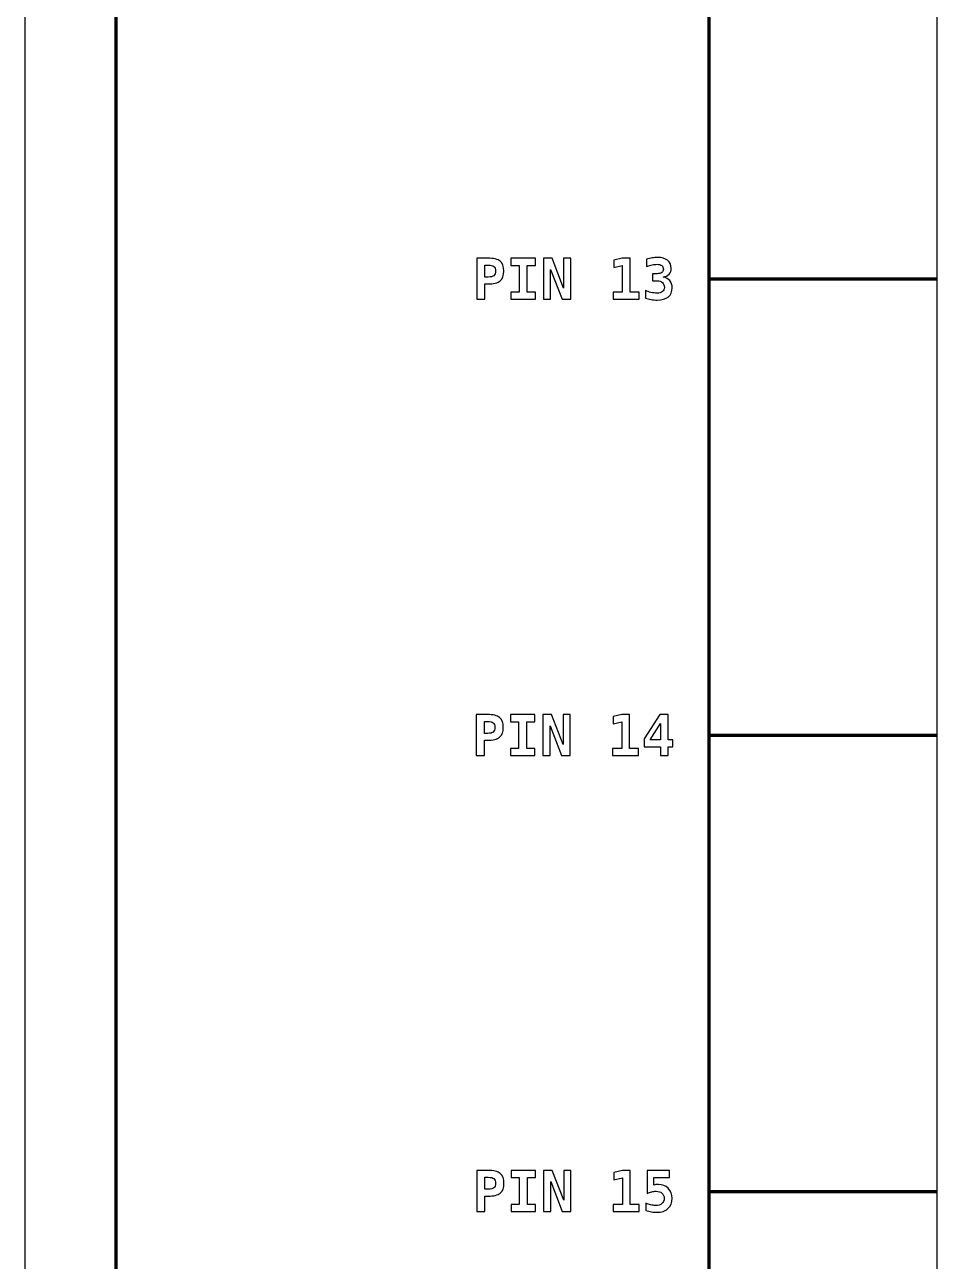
# Model space of a CAD drawing. Header units: centimetres. Extents: x -11.5 to -9.5, y -34.9 to 7.2.
# Drawn here: x -11.5 to -9.5, y -9.003 to -6.293 of the extents above; entities that cross this region are included whole.
import ezdxf

# ---------------------------------------------------------------- set-up
doc = ezdxf.new("R2010")
doc.units = ezdxf.units.CM
doc.header["$MEASUREMENT"] = 0
doc.layers.add('Layer 1', color=7, linetype='Continuous')

msp = doc.modelspace()

# ---------------------------------------------------------------- linework, layer by layer
at = {"layer": 'Layer 1', "color": 7}
msp.add_lwpolyline([(-11.5, -34.85), (-9.5, -34.85), (-9.5, 7.15), (-11.5, 7.15), (-11.5, -34.85)], close=True, dxfattribs=at)
at = {"layer": 'Layer 1', "color": 7, "lineweight": 100}
msp.add_lwpolyline([(-11.3, -34.35), (-10, -34.35), (-10, 5.65), (-11.3, 5.65), (-11.3, -34.35)], close=True, dxfattribs=at)
at = {"layer": 'Layer 1', "color": 250}
for points, knots in [([(-10.50921, -6.80492), (-10.50921, -6.80492), (-10.48478, -6.80492), (-10.48478, -6.80492), (-10.48478, -6.80492), (-10.47237, -6.80492), (-10.46344, -6.80712), (-10.45799, -6.81155), (-10.45799, -6.81155), (-10.45253, -6.81597), (-10.44982, -6.82315), (-10.44982, -6.83307), (-10.44982, -6.83307), (-10.44982, -6.84299), (-10.45253, -6.85017), (-10.45799, -6.8546), (-10.45799, -6.8546), (-10.46344, -6.85902), (-10.47237, -6.86122), (-10.48478, -6.86122), (-10.48478, -6.86122), (-10.48478, -6.86122), (-10.49143, -6.86122), (-10.49143, -6.86122), (-10.49143, -6.86122), (-10.49143, -6.86122), (-10.49143, -6.89493), (-10.49143, -6.89493), (-10.49143, -6.89493), (-10.49143, -6.89493), (-10.50921, -6.89493), (-10.50921, -6.89493), (-10.50921, -6.89493), (-10.50921, -6.89493), (-10.50921, -6.80492), (-10.50921, -6.80492)], [0, 0, 0, 0, 0.1111111, 0.1111111, 0.1111111, 0.1111111, 0.2222222, 0.2222222, 0.2222222, 0.2222222, 0.3333333, 0.3333333, 0.3333333, 0.3333333, 0.4444444, 0.4444444, 0.4444444, 0.4444444, 0.5555556, 0.5555556, 0.5555556, 0.5555556, 0.6666667, 0.6666667, 0.6666667, 0.6666667, 0.7777778, 0.7777778, 0.7777778, 0.7777778, 0.8888889, 0.8888889, 0.8888889, 0.8888889, 1, 1, 1, 1]), ([(-10.49143, -6.81988), (-10.49143, -6.81988), (-10.49143, -6.84626), (-10.49143, -6.84626), (-10.49143, -6.84626), (-10.49143, -6.84626), (-10.48412, -6.84626), (-10.48412, -6.84626), (-10.48412, -6.84626), (-10.4783, -6.84626), (-10.4742, -6.84527), (-10.47186, -6.84332), (-10.47186, -6.84332), (-10.46949, -6.84134), (-10.46832, -6.83793), (-10.46832, -6.83307), (-10.46832, -6.83307), (-10.46832, -6.82822), (-10.46949, -6.8248), (-10.47186, -6.82282), (-10.47186, -6.82282), (-10.4742, -6.82087), (-10.4783, -6.81988), (-10.48412, -6.81988), (-10.48412, -6.81988), (-10.48412, -6.81988), (-10.49143, -6.81988), (-10.49143, -6.81988)], [0, 0, 0, 0, 0.1428571, 0.1428571, 0.1428571, 0.1428571, 0.2857143, 0.2857143, 0.2857143, 0.2857143, 0.4285714, 0.4285714, 0.4285714, 0.4285714, 0.5714286, 0.5714286, 0.5714286, 0.5714286, 0.7142857, 0.7142857, 0.7142857, 0.7142857, 0.8571429, 0.8571429, 0.8571429, 0.8571429, 1, 1, 1, 1]), ([(-10.43428, -6.8206), (-10.43428, -6.8206), (-10.43428, -6.80492), (-10.43428, -6.80492), (-10.43428, -6.80492), (-10.43428, -6.80492), (-10.38069, -6.80492), (-10.38069, -6.80492), (-10.38069, -6.80492), (-10.38069, -6.80492), (-10.38069, -6.8206), (-10.38069, -6.8206), (-10.38069, -6.8206), (-10.38069, -6.8206), (-10.3986, -6.8206), (-10.3986, -6.8206), (-10.3986, -6.8206), (-10.3986, -6.8206), (-10.3986, -6.87925), (-10.3986, -6.87925), (-10.3986, -6.87925), (-10.3986, -6.87925), (-10.38069, -6.87925), (-10.38069, -6.87925), (-10.38069, -6.87925), (-10.38069, -6.87925), (-10.38069, -6.89493), (-10.38069, -6.89493), (-10.38069, -6.89493), (-10.38069, -6.89493), (-10.43428, -6.89493), (-10.43428, -6.89493), (-10.43428, -6.89493), (-10.43428, -6.89493), (-10.43428, -6.87925), (-10.43428, -6.87925), (-10.43428, -6.87925), (-10.43428, -6.87925), (-10.41638, -6.87925), (-10.41638, -6.87925), (-10.41638, -6.87925), (-10.41638, -6.87925), (-10.41638, -6.8206), (-10.41638, -6.8206), (-10.41638, -6.8206), (-10.41638, -6.8206), (-10.43428, -6.8206), (-10.43428, -6.8206)], [0, 0, 0, 0, 0.0833333, 0.0833333, 0.0833333, 0.0833333, 0.1666667, 0.1666667, 0.1666667, 0.1666667, 0.25, 0.25, 0.25, 0.25, 0.3333333, 0.3333333, 0.3333333, 0.3333333, 0.4166667, 0.4166667, 0.4166667, 0.4166667, 0.5, 0.5, 0.5, 0.5, 0.5833333, 0.5833333, 0.5833333, 0.5833333, 0.6666667, 0.6666667, 0.6666667, 0.6666667, 0.75, 0.75, 0.75, 0.75, 0.8333333, 0.8333333, 0.8333333, 0.8333333, 0.9166667, 0.9166667, 0.9166667, 0.9166667, 1, 1, 1, 1]), ([(-10.36314, -6.80492), (-10.36314, -6.80492), (-10.34402, -6.80492), (-10.34402, -6.80492), (-10.34402, -6.80492), (-10.34402, -6.80492), (-10.31896, -6.87034), (-10.31896, -6.87034), (-10.31896, -6.87034), (-10.31896, -6.87034), (-10.31896, -6.80492), (-10.31896, -6.80492), (-10.31896, -6.80492), (-10.31896, -6.80492), (-10.30328, -6.80492), (-10.30328, -6.80492), (-10.30328, -6.80492), (-10.30328, -6.80492), (-10.30328, -6.89493), (-10.30328, -6.89493), (-10.30328, -6.89493), (-10.30328, -6.89493), (-10.32227, -6.89493), (-10.32227, -6.89493), (-10.32227, -6.89493), (-10.32227, -6.89493), (-10.34746, -6.82951), (-10.34746, -6.82951), (-10.34746, -6.82951), (-10.34746, -6.82951), (-10.34746, -6.89493), (-10.34746, -6.89493), (-10.34746, -6.89493), (-10.34746, -6.89493), (-10.36314, -6.89493), (-10.36314, -6.89493), (-10.36314, -6.89493), (-10.36314, -6.89493), (-10.36314, -6.80492), (-10.36314, -6.80492)], [0, 0, 0, 0, 0.1, 0.1, 0.1, 0.1, 0.2, 0.2, 0.2, 0.2, 0.3, 0.3, 0.3, 0.3, 0.4, 0.4, 0.4, 0.4, 0.5, 0.5, 0.5, 0.5, 0.6, 0.6, 0.6, 0.6, 0.7, 0.7, 0.7, 0.7, 0.8, 0.8, 0.8, 0.8, 0.9, 0.9, 0.9, 0.9, 1, 1, 1, 1]), ([(-10.21032, -6.87925), (-10.21032, -6.87925), (-10.19042, -6.87925), (-10.19042, -6.87925), (-10.19042, -6.87925), (-10.19042, -6.87925), (-10.19042, -6.82083), (-10.19042, -6.82083), (-10.19042, -6.82083), (-10.19042, -6.82083), (-10.20892, -6.82542), (-10.20892, -6.82542), (-10.20892, -6.82542), (-10.20892, -6.82542), (-10.20892, -6.80939), (-10.20892, -6.80939), (-10.20892, -6.80939), (-10.20892, -6.80939), (-10.1903, -6.80492), (-10.1903, -6.80492), (-10.1903, -6.80492), (-10.1903, -6.80492), (-10.17312, -6.80492), (-10.17312, -6.80492), (-10.17312, -6.80492), (-10.17312, -6.80492), (-10.17312, -6.87925), (-10.17312, -6.87925), (-10.17312, -6.87925), (-10.17312, -6.87925), (-10.15322, -6.87925), (-10.15322, -6.87925), (-10.15322, -6.87925), (-10.15322, -6.87925), (-10.15322, -6.89493), (-10.15322, -6.89493), (-10.15322, -6.89493), (-10.15322, -6.89493), (-10.21032, -6.89493), (-10.21032, -6.89493), (-10.21032, -6.89493), (-10.21032, -6.89493), (-10.21032, -6.87925), (-10.21032, -6.87925)], [0, 0, 0, 0, 0.0909091, 0.0909091, 0.0909091, 0.0909091, 0.1818182, 0.1818182, 0.1818182, 0.1818182, 0.2727273, 0.2727273, 0.2727273, 0.2727273, 0.3636364, 0.3636364, 0.3636364, 0.3636364, 0.4545455, 0.4545455, 0.4545455, 0.4545455, 0.5454545, 0.5454545, 0.5454545, 0.5454545, 0.6363636, 0.6363636, 0.6363636, 0.6363636, 0.7272727, 0.7272727, 0.7272727, 0.7272727, 0.8181818, 0.8181818, 0.8181818, 0.8181818, 0.9090909, 0.9090909, 0.9090909, 0.9090909, 1, 1, 1, 1]), ([(-10.11424, -6.85466), (-10.11424, -6.85466), (-10.12377, -6.85466), (-10.12377, -6.85466), (-10.12377, -6.85466), (-10.12377, -6.85466), (-10.12377, -6.83898), (-10.12377, -6.83898), (-10.12377, -6.83898), (-10.12377, -6.83898), (-10.11424, -6.83898), (-10.11424, -6.83898), (-10.11424, -6.83898), (-10.10984, -6.83898), (-10.1064, -6.83811), (-10.10397, -6.83636), (-10.10397, -6.83636), (-10.10154, -6.83461), (-10.10033, -6.83215), (-10.10033, -6.82898), (-10.10033, -6.82898), (-10.10033, -6.82564), (-10.10154, -6.82303), (-10.10397, -6.82116), (-10.10397, -6.82116), (-10.1064, -6.81928), (-10.10984, -6.81836), (-10.11424, -6.81836), (-10.11424, -6.81836), (-10.11761, -6.81836), (-10.12124, -6.81879), (-10.12508, -6.81963), (-10.12508, -6.81963), (-10.12895, -6.82048), (-10.13295, -6.82171), (-10.13708, -6.82332), (-10.13708, -6.82332), (-10.13708, -6.82332), (-10.13708, -6.80716), (-10.13708, -6.80716), (-10.13708, -6.80716), (-10.13295, -6.80591), (-10.12887, -6.80496), (-10.12486, -6.80428), (-10.12486, -6.80428), (-10.12083, -6.80362), (-10.11698, -6.80329), (-10.11327, -6.80329), (-10.11327, -6.80329), (-10.10379, -6.80329), (-10.0964, -6.80537), (-10.09111, -6.80951), (-10.09111, -6.80951), (-10.0858, -6.81365), (-10.08315, -6.81935), (-10.08315, -6.82663), (-10.08315, -6.82663), (-10.08315, -6.83196), (-10.08467, -6.83634), (-10.08774, -6.83974), (-10.08774, -6.83974), (-10.09078, -6.84313), (-10.09514, -6.84536), (-10.1008, -6.84639), (-10.1008, -6.84639), (-10.09438, -6.84752), (-10.08946, -6.85009), (-10.08609, -6.85408), (-10.08609, -6.85408), (-10.08271, -6.85807), (-10.08103, -6.86334), (-10.08103, -6.86985), (-10.08103, -6.86985), (-10.08103, -6.87857), (-10.08383, -6.88522), (-10.0894, -6.88981), (-10.0894, -6.88981), (-10.095, -6.89439), (-10.10311, -6.89668), (-10.11377, -6.89668), (-10.11377, -6.89668), (-10.11829, -6.89668), (-10.12276, -6.89629), (-10.12716, -6.89553), (-10.12716, -6.89553), (-10.13157, -6.89477), (-10.13579, -6.89365), (-10.1398, -6.89221), (-10.1398, -6.89221), (-10.1398, -6.89221), (-10.1398, -6.87569), (-10.1398, -6.87569), (-10.1398, -6.87569), (-10.13601, -6.87758), (-10.13194, -6.87902), (-10.12755, -6.88001), (-10.12755, -6.88001), (-10.12319, -6.881), (-10.11858, -6.88149), (-10.11377, -6.88149), (-10.11377, -6.88149), (-10.10893, -6.88149), (-10.10512, -6.88038), (-10.1023, -6.87814), (-10.1023, -6.87814), (-10.09949, -6.87592), (-10.09809, -6.87291), (-10.09809, -6.86912), (-10.09809, -6.86912), (-10.09809, -6.86452), (-10.09949, -6.86093), (-10.1023, -6.85842), (-10.1023, -6.85842), (-10.10512, -6.85591), (-10.1091, -6.85466), (-10.11424, -6.85466)], [0, 0, 0, 0, 0.0344828, 0.0344828, 0.0344828, 0.0344828, 0.0689655, 0.0689655, 0.0689655, 0.0689655, 0.1034483, 0.1034483, 0.1034483, 0.1034483, 0.137931, 0.137931, 0.137931, 0.137931, 0.1724138, 0.1724138, 0.1724138, 0.1724138, 0.2068966, 0.2068966, 0.2068966, 0.2068966, 0.2413793, 0.2413793, 0.2413793, 0.2413793, 0.2758621, 0.2758621, 0.2758621, 0.2758621, 0.3103448, 0.3103448, 0.3103448, 0.3103448, 0.3448276, 0.3448276, 0.3448276, 0.3448276, 0.3793103, 0.3793103, 0.3793103, 0.3793103, 0.4137931, 0.4137931, 0.4137931, 0.4137931, 0.4482759, 0.4482759, 0.4482759, 0.4482759, 0.4827586, 0.4827586, 0.4827586, 0.4827586, 0.5172414, 0.5172414, 0.5172414, 0.5172414, 0.5517241, 0.5517241, 0.5517241, 0.5517241, 0.5862069, 0.5862069, 0.5862069, 0.5862069, 0.6206897, 0.6206897, 0.6206897, 0.6206897, 0.6551724, 0.6551724, 0.6551724, 0.6551724, 0.6896552, 0.6896552, 0.6896552, 0.6896552, 0.7241379, 0.7241379, 0.7241379, 0.7241379, 0.7586207, 0.7586207, 0.7586207, 0.7586207, 0.7931034, 0.7931034, 0.7931034, 0.7931034, 0.8275862, 0.8275862, 0.8275862, 0.8275862, 0.862069, 0.862069, 0.862069, 0.862069, 0.8965517, 0.8965517, 0.8965517, 0.8965517, 0.9310345, 0.9310345, 0.9310345, 0.9310345, 0.9655172, 0.9655172, 0.9655172, 0.9655172, 1, 1, 1, 1]), ([(-10.51045, -7.80498), (-10.51045, -7.80498), (-10.48602, -7.80498), (-10.48602, -7.80498), (-10.48602, -7.80498), (-10.47361, -7.80498), (-10.46468, -7.80718), (-10.45923, -7.81161), (-10.45923, -7.81161), (-10.45377, -7.81603), (-10.45106, -7.82321), (-10.45106, -7.83313), (-10.45106, -7.83313), (-10.45106, -7.84305), (-10.45377, -7.85023), (-10.45923, -7.85466), (-10.45923, -7.85466), (-10.46468, -7.85908), (-10.47361, -7.86128), (-10.48602, -7.86128), (-10.48602, -7.86128), (-10.48602, -7.86128), (-10.49267, -7.86128), (-10.49267, -7.86128), (-10.49267, -7.86128), (-10.49267, -7.86128), (-10.49267, -7.89499), (-10.49267, -7.89499), (-10.49267, -7.89499), (-10.49267, -7.89499), (-10.51045, -7.89499), (-10.51045, -7.89499), (-10.51045, -7.89499), (-10.51045, -7.89499), (-10.51045, -7.80498), (-10.51045, -7.80498)], [0, 0, 0, 0, 0.1111111, 0.1111111, 0.1111111, 0.1111111, 0.2222222, 0.2222222, 0.2222222, 0.2222222, 0.3333333, 0.3333333, 0.3333333, 0.3333333, 0.4444444, 0.4444444, 0.4444444, 0.4444444, 0.5555556, 0.5555556, 0.5555556, 0.5555556, 0.6666667, 0.6666667, 0.6666667, 0.6666667, 0.7777778, 0.7777778, 0.7777778, 0.7777778, 0.8888889, 0.8888889, 0.8888889, 0.8888889, 1, 1, 1, 1]), ([(-10.49267, -7.81994), (-10.49267, -7.81994), (-10.49267, -7.84632), (-10.49267, -7.84632), (-10.49267, -7.84632), (-10.49267, -7.84632), (-10.48536, -7.84632), (-10.48536, -7.84632), (-10.48536, -7.84632), (-10.47954, -7.84632), (-10.47544, -7.84533), (-10.4731, -7.84338), (-10.4731, -7.84338), (-10.47073, -7.8414), (-10.46956, -7.83799), (-10.46956, -7.83313), (-10.46956, -7.83313), (-10.46956, -7.82828), (-10.47073, -7.82486), (-10.4731, -7.82288), (-10.4731, -7.82288), (-10.47544, -7.82093), (-10.47954, -7.81994), (-10.48536, -7.81994), (-10.48536, -7.81994), (-10.48536, -7.81994), (-10.49267, -7.81994), (-10.49267, -7.81994)], [0, 0, 0, 0, 0.1428571, 0.1428571, 0.1428571, 0.1428571, 0.2857143, 0.2857143, 0.2857143, 0.2857143, 0.4285714, 0.4285714, 0.4285714, 0.4285714, 0.5714286, 0.5714286, 0.5714286, 0.5714286, 0.7142857, 0.7142857, 0.7142857, 0.7142857, 0.8571429, 0.8571429, 0.8571429, 0.8571429, 1, 1, 1, 1]), ([(-10.43552, -7.82066), (-10.43552, -7.82066), (-10.43552, -7.80498), (-10.43552, -7.80498), (-10.43552, -7.80498), (-10.43552, -7.80498), (-10.38193, -7.80498), (-10.38193, -7.80498), (-10.38193, -7.80498), (-10.38193, -7.80498), (-10.38193, -7.82066), (-10.38193, -7.82066), (-10.38193, -7.82066), (-10.38193, -7.82066), (-10.39984, -7.82066), (-10.39984, -7.82066), (-10.39984, -7.82066), (-10.39984, -7.82066), (-10.39984, -7.87931), (-10.39984, -7.87931), (-10.39984, -7.87931), (-10.39984, -7.87931), (-10.38193, -7.87931), (-10.38193, -7.87931), (-10.38193, -7.87931), (-10.38193, -7.87931), (-10.38193, -7.89499), (-10.38193, -7.89499), (-10.38193, -7.89499), (-10.38193, -7.89499), (-10.43552, -7.89499), (-10.43552, -7.89499), (-10.43552, -7.89499), (-10.43552, -7.89499), (-10.43552, -7.87931), (-10.43552, -7.87931), (-10.43552, -7.87931), (-10.43552, -7.87931), (-10.41762, -7.87931), (-10.41762, -7.87931), (-10.41762, -7.87931), (-10.41762, -7.87931), (-10.41762, -7.82066), (-10.41762, -7.82066), (-10.41762, -7.82066), (-10.41762, -7.82066), (-10.43552, -7.82066), (-10.43552, -7.82066)], [0, 0, 0, 0, 0.0833333, 0.0833333, 0.0833333, 0.0833333, 0.1666667, 0.1666667, 0.1666667, 0.1666667, 0.25, 0.25, 0.25, 0.25, 0.3333333, 0.3333333, 0.3333333, 0.3333333, 0.4166667, 0.4166667, 0.4166667, 0.4166667, 0.5, 0.5, 0.5, 0.5, 0.5833333, 0.5833333, 0.5833333, 0.5833333, 0.6666667, 0.6666667, 0.6666667, 0.6666667, 0.75, 0.75, 0.75, 0.75, 0.8333333, 0.8333333, 0.8333333, 0.8333333, 0.9166667, 0.9166667, 0.9166667, 0.9166667, 1, 1, 1, 1]), ([(-10.36438, -7.80498), (-10.36438, -7.80498), (-10.34526, -7.80498), (-10.34526, -7.80498), (-10.34526, -7.80498), (-10.34526, -7.80498), (-10.3202, -7.8704), (-10.3202, -7.8704), (-10.3202, -7.8704), (-10.3202, -7.8704), (-10.3202, -7.80498), (-10.3202, -7.80498), (-10.3202, -7.80498), (-10.3202, -7.80498), (-10.30452, -7.80498), (-10.30452, -7.80498), (-10.30452, -7.80498), (-10.30452, -7.80498), (-10.30452, -7.89499), (-10.30452, -7.89499), (-10.30452, -7.89499), (-10.30452, -7.89499), (-10.32351, -7.89499), (-10.32351, -7.89499), (-10.32351, -7.89499), (-10.32351, -7.89499), (-10.3487, -7.82957), (-10.3487, -7.82957), (-10.3487, -7.82957), (-10.3487, -7.82957), (-10.3487, -7.89499), (-10.3487, -7.89499), (-10.3487, -7.89499), (-10.3487, -7.89499), (-10.36438, -7.89499), (-10.36438, -7.89499), (-10.36438, -7.89499), (-10.36438, -7.89499), (-10.36438, -7.80498), (-10.36438, -7.80498)], [0, 0, 0, 0, 0.1, 0.1, 0.1, 0.1, 0.2, 0.2, 0.2, 0.2, 0.3, 0.3, 0.3, 0.3, 0.4, 0.4, 0.4, 0.4, 0.5, 0.5, 0.5, 0.5, 0.6, 0.6, 0.6, 0.6, 0.7, 0.7, 0.7, 0.7, 0.8, 0.8, 0.8, 0.8, 0.9, 0.9, 0.9, 0.9, 1, 1, 1, 1]), ([(-10.21156, -7.87931), (-10.21156, -7.87931), (-10.19166, -7.87931), (-10.19166, -7.87931), (-10.19166, -7.87931), (-10.19166, -7.87931), (-10.19166, -7.82089), (-10.19166, -7.82089), (-10.19166, -7.82089), (-10.19166, -7.82089), (-10.21016, -7.82548), (-10.21016, -7.82548), (-10.21016, -7.82548), (-10.21016, -7.82548), (-10.21016, -7.80945), (-10.21016, -7.80945), (-10.21016, -7.80945), (-10.21016, -7.80945), (-10.19154, -7.80498), (-10.19154, -7.80498), (-10.19154, -7.80498), (-10.19154, -7.80498), (-10.17436, -7.80498), (-10.17436, -7.80498), (-10.17436, -7.80498), (-10.17436, -7.80498), (-10.17436, -7.87931), (-10.17436, -7.87931), (-10.17436, -7.87931), (-10.17436, -7.87931), (-10.15446, -7.87931), (-10.15446, -7.87931), (-10.15446, -7.87931), (-10.15446, -7.87931), (-10.15446, -7.89499), (-10.15446, -7.89499), (-10.15446, -7.89499), (-10.15446, -7.89499), (-10.21156, -7.89499), (-10.21156, -7.89499), (-10.21156, -7.89499), (-10.21156, -7.89499), (-10.21156, -7.87931), (-10.21156, -7.87931)], [0, 0, 0, 0, 0.0909091, 0.0909091, 0.0909091, 0.0909091, 0.1818182, 0.1818182, 0.1818182, 0.1818182, 0.2727273, 0.2727273, 0.2727273, 0.2727273, 0.3636364, 0.3636364, 0.3636364, 0.3636364, 0.4545455, 0.4545455, 0.4545455, 0.4545455, 0.5454545, 0.5454545, 0.5454545, 0.5454545, 0.6363636, 0.6363636, 0.6363636, 0.6363636, 0.7272727, 0.7272727, 0.7272727, 0.7272727, 0.8181818, 0.8181818, 0.8181818, 0.8181818, 0.9090909, 0.9090909, 0.9090909, 0.9090909, 1, 1, 1, 1]), ([(-10.10828, -7.80498), (-10.10828, -7.80498), (-10.08965, -7.80498), (-10.08965, -7.80498), (-10.08965, -7.80498), (-10.08965, -7.80498), (-10.08965, -7.86032), (-10.08965, -7.86032), (-10.08965, -7.86032), (-10.08965, -7.86032), (-10.07978, -7.86032), (-10.07978, -7.86032), (-10.07978, -7.86032), (-10.07978, -7.86032), (-10.07978, -7.87556), (-10.07978, -7.87556), (-10.07978, -7.87556), (-10.07978, -7.87556), (-10.08965, -7.87556), (-10.08965, -7.87556), (-10.08965, -7.87556), (-10.08965, -7.87556), (-10.08965, -7.89499), (-10.08965, -7.89499), (-10.08965, -7.89499), (-10.08965, -7.89499), (-10.10671, -7.89499), (-10.10671, -7.89499), (-10.10671, -7.89499), (-10.10671, -7.89499), (-10.10671, -7.87556), (-10.10671, -7.87556), (-10.10671, -7.87556), (-10.10671, -7.87556), (-10.14242, -7.87556), (-10.14242, -7.87556), (-10.14242, -7.87556), (-10.14242, -7.87556), (-10.14242, -7.85832), (-10.14242, -7.85832), (-10.14242, -7.85832), (-10.14242, -7.85832), (-10.10828, -7.80498), (-10.10828, -7.80498)], [0, 0, 0, 0, 0.0909091, 0.0909091, 0.0909091, 0.0909091, 0.1818182, 0.1818182, 0.1818182, 0.1818182, 0.2727273, 0.2727273, 0.2727273, 0.2727273, 0.3636364, 0.3636364, 0.3636364, 0.3636364, 0.4545455, 0.4545455, 0.4545455, 0.4545455, 0.5454545, 0.5454545, 0.5454545, 0.5454545, 0.6363636, 0.6363636, 0.6363636, 0.6363636, 0.7272727, 0.7272727, 0.7272727, 0.7272727, 0.8181818, 0.8181818, 0.8181818, 0.8181818, 0.9090909, 0.9090909, 0.9090909, 0.9090909, 1, 1, 1, 1]), ([(-10.10671, -7.82476), (-10.10671, -7.82476), (-10.12945, -7.86032), (-10.12945, -7.86032), (-10.12945, -7.86032), (-10.12945, -7.86032), (-10.10671, -7.86032), (-10.10671, -7.86032), (-10.10671, -7.86032), (-10.10671, -7.86032), (-10.10671, -7.82476), (-10.10671, -7.82476)], [0, 0, 0, 0, 0.3333333, 0.3333333, 0.3333333, 0.3333333, 0.6666667, 0.6666667, 0.6666667, 0.6666667, 1, 1, 1, 1]), ([(-10.50903, -8.80412), (-10.50903, -8.80412), (-10.4846, -8.80412), (-10.4846, -8.80412), (-10.4846, -8.80412), (-10.47219, -8.80412), (-10.46326, -8.80632), (-10.45781, -8.81075), (-10.45781, -8.81075), (-10.45235, -8.81517), (-10.44964, -8.82235), (-10.44964, -8.83227), (-10.44964, -8.83227), (-10.44964, -8.84219), (-10.45235, -8.84937), (-10.45781, -8.8538), (-10.45781, -8.8538), (-10.46326, -8.85822), (-10.47219, -8.86042), (-10.4846, -8.86042), (-10.4846, -8.86042), (-10.4846, -8.86042), (-10.49125, -8.86042), (-10.49125, -8.86042), (-10.49125, -8.86042), (-10.49125, -8.86042), (-10.49125, -8.89413), (-10.49125, -8.89413), (-10.49125, -8.89413), (-10.49125, -8.89413), (-10.50903, -8.89413), (-10.50903, -8.89413), (-10.50903, -8.89413), (-10.50903, -8.89413), (-10.50903, -8.80412), (-10.50903, -8.80412)], [0, 0, 0, 0, 0.1111111, 0.1111111, 0.1111111, 0.1111111, 0.2222222, 0.2222222, 0.2222222, 0.2222222, 0.3333333, 0.3333333, 0.3333333, 0.3333333, 0.4444444, 0.4444444, 0.4444444, 0.4444444, 0.5555556, 0.5555556, 0.5555556, 0.5555556, 0.6666667, 0.6666667, 0.6666667, 0.6666667, 0.7777778, 0.7777778, 0.7777778, 0.7777778, 0.8888889, 0.8888889, 0.8888889, 0.8888889, 1, 1, 1, 1]), ([(-10.4341, -8.8198), (-10.4341, -8.8198), (-10.4341, -8.80412), (-10.4341, -8.80412), (-10.4341, -8.80412), (-10.4341, -8.80412), (-10.38051, -8.80412), (-10.38051, -8.80412), (-10.38051, -8.80412), (-10.38051, -8.80412), (-10.38051, -8.8198), (-10.38051, -8.8198), (-10.38051, -8.8198), (-10.38051, -8.8198), (-10.39842, -8.8198), (-10.39842, -8.8198), (-10.39842, -8.8198), (-10.39842, -8.8198), (-10.39842, -8.87845), (-10.39842, -8.87845), (-10.39842, -8.87845), (-10.39842, -8.87845), (-10.38051, -8.87845), (-10.38051, -8.87845), (-10.38051, -8.87845), (-10.38051, -8.87845), (-10.38051, -8.89413), (-10.38051, -8.89413), (-10.38051, -8.89413), (-10.38051, -8.89413), (-10.4341, -8.89413), (-10.4341, -8.89413), (-10.4341, -8.89413), (-10.4341, -8.89413), (-10.4341, -8.87845), (-10.4341, -8.87845), (-10.4341, -8.87845), (-10.4341, -8.87845), (-10.4162, -8.87845), (-10.4162, -8.87845), (-10.4162, -8.87845), (-10.4162, -8.87845), (-10.4162, -8.8198), (-10.4162, -8.8198), (-10.4162, -8.8198), (-10.4162, -8.8198), (-10.4341, -8.8198), (-10.4341, -8.8198)], [0, 0, 0, 0, 0.0833333, 0.0833333, 0.0833333, 0.0833333, 0.1666667, 0.1666667, 0.1666667, 0.1666667, 0.25, 0.25, 0.25, 0.25, 0.3333333, 0.3333333, 0.3333333, 0.3333333, 0.4166667, 0.4166667, 0.4166667, 0.4166667, 0.5, 0.5, 0.5, 0.5, 0.5833333, 0.5833333, 0.5833333, 0.5833333, 0.6666667, 0.6666667, 0.6666667, 0.6666667, 0.75, 0.75, 0.75, 0.75, 0.8333333, 0.8333333, 0.8333333, 0.8333333, 0.9166667, 0.9166667, 0.9166667, 0.9166667, 1, 1, 1, 1]), ([(-10.36296, -8.80412), (-10.36296, -8.80412), (-10.34384, -8.80412), (-10.34384, -8.80412), (-10.34384, -8.80412), (-10.34384, -8.80412), (-10.31878, -8.86954), (-10.31878, -8.86954), (-10.31878, -8.86954), (-10.31878, -8.86954), (-10.31878, -8.80412), (-10.31878, -8.80412), (-10.31878, -8.80412), (-10.31878, -8.80412), (-10.3031, -8.80412), (-10.3031, -8.80412), (-10.3031, -8.80412), (-10.3031, -8.80412), (-10.3031, -8.89413), (-10.3031, -8.89413), (-10.3031, -8.89413), (-10.3031, -8.89413), (-10.32209, -8.89413), (-10.32209, -8.89413), (-10.32209, -8.89413), (-10.32209, -8.89413), (-10.34728, -8.82871), (-10.34728, -8.82871), (-10.34728, -8.82871), (-10.34728, -8.82871), (-10.34728, -8.89413), (-10.34728, -8.89413), (-10.34728, -8.89413), (-10.34728, -8.89413), (-10.36296, -8.89413), (-10.36296, -8.89413), (-10.36296, -8.89413), (-10.36296, -8.89413), (-10.36296, -8.80412), (-10.36296, -8.80412)], [0, 0, 0, 0, 0.1, 0.1, 0.1, 0.1, 0.2, 0.2, 0.2, 0.2, 0.3, 0.3, 0.3, 0.3, 0.4, 0.4, 0.4, 0.4, 0.5, 0.5, 0.5, 0.5, 0.6, 0.6, 0.6, 0.6, 0.7, 0.7, 0.7, 0.7, 0.8, 0.8, 0.8, 0.8, 0.9, 0.9, 0.9, 0.9, 1, 1, 1, 1]), ([(-10.21014, -8.87845), (-10.21014, -8.87845), (-10.19024, -8.87845), (-10.19024, -8.87845), (-10.19024, -8.87845), (-10.19024, -8.87845), (-10.19024, -8.82003), (-10.19024, -8.82003), (-10.19024, -8.82003), (-10.19024, -8.82003), (-10.20874, -8.82462), (-10.20874, -8.82462), (-10.20874, -8.82462), (-10.20874, -8.82462), (-10.20874, -8.80859), (-10.20874, -8.80859), (-10.20874, -8.80859), (-10.20874, -8.80859), (-10.19012, -8.80412), (-10.19012, -8.80412), (-10.19012, -8.80412), (-10.19012, -8.80412), (-10.17294, -8.80412), (-10.17294, -8.80412), (-10.17294, -8.80412), (-10.17294, -8.80412), (-10.17294, -8.87845), (-10.17294, -8.87845), (-10.17294, -8.87845), (-10.17294, -8.87845), (-10.15304, -8.87845), (-10.15304, -8.87845), (-10.15304, -8.87845), (-10.15304, -8.87845), (-10.15304, -8.89413), (-10.15304, -8.89413), (-10.15304, -8.89413), (-10.15304, -8.89413), (-10.21014, -8.89413), (-10.21014, -8.89413), (-10.21014, -8.89413), (-10.21014, -8.89413), (-10.21014, -8.87845), (-10.21014, -8.87845)], [0, 0, 0, 0, 0.0909091, 0.0909091, 0.0909091, 0.0909091, 0.1818182, 0.1818182, 0.1818182, 0.1818182, 0.2727273, 0.2727273, 0.2727273, 0.2727273, 0.3636364, 0.3636364, 0.3636364, 0.3636364, 0.4545455, 0.4545455, 0.4545455, 0.4545455, 0.5454545, 0.5454545, 0.5454545, 0.5454545, 0.6363636, 0.6363636, 0.6363636, 0.6363636, 0.7272727, 0.7272727, 0.7272727, 0.7272727, 0.8181818, 0.8181818, 0.8181818, 0.8181818, 0.9090909, 0.9090909, 0.9090909, 0.9090909, 1, 1, 1, 1]), ([(-10.13552, -8.80412), (-10.13552, -8.80412), (-10.08663, -8.80412), (-10.08663, -8.80412), (-10.08663, -8.80412), (-10.08663, -8.80412), (-10.08663, -8.8198), (-10.08663, -8.8198), (-10.08663, -8.8198), (-10.08663, -8.8198), (-10.12112, -8.8198), (-10.12112, -8.8198), (-10.12112, -8.8198), (-10.12112, -8.8198), (-10.12112, -8.83649), (-10.12112, -8.83649), (-10.12112, -8.83649), (-10.11968, -8.83593), (-10.11811, -8.83552), (-10.11647, -8.83526), (-10.11647, -8.83526), (-10.11482, -8.83499), (-10.11307, -8.83486), (-10.11122, -8.83486), (-10.11122, -8.83486), (-10.10231, -8.83486), (-10.09507, -8.83768), (-10.08951, -8.8433), (-10.08951, -8.8433), (-10.08397, -8.84894), (-10.0812, -8.85625), (-10.0812, -8.86526), (-10.0812, -8.86526), (-10.0812, -8.8747), (-10.0842, -8.88215), (-10.09021, -8.88765), (-10.09021, -8.88765), (-10.09622, -8.89314), (-10.10441, -8.89588), (-10.11478, -8.89588), (-10.11478, -8.89588), (-10.11863, -8.89588), (-10.12254, -8.89555), (-10.12647, -8.89491), (-10.12647, -8.89491), (-10.1304, -8.89427), (-10.13443, -8.89331), (-10.13853, -8.89201), (-10.13853, -8.89201), (-10.13853, -8.89201), (-10.13853, -8.87598), (-10.13853, -8.87598), (-10.13853, -8.87598), (-10.13519, -8.87763), (-10.13176, -8.87886), (-10.12826, -8.87968), (-10.12826, -8.87968), (-10.12474, -8.88051), (-10.1212, -8.88092), (-10.11766, -8.88092), (-10.11766, -8.88092), (-10.11141, -8.88092), (-10.10663, -8.87958), (-10.10338, -8.87691), (-10.10338, -8.87691), (-10.10013, -8.87423), (-10.0985, -8.87036), (-10.0985, -8.86526), (-10.0985, -8.86526), (-10.0985, -8.86055), (-10.10013, -8.85678), (-10.10336, -8.85394), (-10.10336, -8.85394), (-10.10659, -8.85112), (-10.11091, -8.8497), (-10.11628, -8.8497), (-10.11628, -8.8497), (-10.11947, -8.8497), (-10.12264, -8.85009), (-10.12585, -8.85087), (-10.12585, -8.85087), (-10.12904, -8.85166), (-10.13227, -8.85285), (-10.13552, -8.85441), (-10.13552, -8.85441), (-10.13552, -8.85441), (-10.13552, -8.80412), (-10.13552, -8.80412)], [0, 0, 0, 0, 0.0454545, 0.0454545, 0.0454545, 0.0454545, 0.0909091, 0.0909091, 0.0909091, 0.0909091, 0.1363636, 0.1363636, 0.1363636, 0.1363636, 0.1818182, 0.1818182, 0.1818182, 0.1818182, 0.2272727, 0.2272727, 0.2272727, 0.2272727, 0.2727273, 0.2727273, 0.2727273, 0.2727273, 0.3181818, 0.3181818, 0.3181818, 0.3181818, 0.3636364, 0.3636364, 0.3636364, 0.3636364, 0.4090909, 0.4090909, 0.4090909, 0.4090909, 0.4545455, 0.4545455, 0.4545455, 0.4545455, 0.5, 0.5, 0.5, 0.5, 0.5454545, 0.5454545, 0.5454545, 0.5454545, 0.5909091, 0.5909091, 0.5909091, 0.5909091, 0.6363636, 0.6363636, 0.6363636, 0.6363636, 0.6818182, 0.6818182, 0.6818182, 0.6818182, 0.7272727, 0.7272727, 0.7272727, 0.7272727, 0.7727273, 0.7727273, 0.7727273, 0.7727273, 0.8181818, 0.8181818, 0.8181818, 0.8181818, 0.8636364, 0.8636364, 0.8636364, 0.8636364, 0.9090909, 0.9090909, 0.9090909, 0.9090909, 0.9545455, 0.9545455, 0.9545455, 0.9545455, 1, 1, 1, 1]), ([(-10.49125, -8.81908), (-10.49125, -8.81908), (-10.49125, -8.84546), (-10.49125, -8.84546), (-10.49125, -8.84546), (-10.49125, -8.84546), (-10.48394, -8.84546), (-10.48394, -8.84546), (-10.48394, -8.84546), (-10.47812, -8.84546), (-10.47402, -8.84447), (-10.47168, -8.84252), (-10.47168, -8.84252), (-10.46931, -8.84054), (-10.46814, -8.83713), (-10.46814, -8.83227), (-10.46814, -8.83227), (-10.46814, -8.82742), (-10.46931, -8.824), (-10.47168, -8.82202), (-10.47168, -8.82202), (-10.47402, -8.82007), (-10.47812, -8.81908), (-10.48394, -8.81908), (-10.48394, -8.81908), (-10.48394, -8.81908), (-10.49125, -8.81908), (-10.49125, -8.81908)], [0, 0, 0, 0, 0.1428571, 0.1428571, 0.1428571, 0.1428571, 0.2857143, 0.2857143, 0.2857143, 0.2857143, 0.4285714, 0.4285714, 0.4285714, 0.4285714, 0.5714286, 0.5714286, 0.5714286, 0.5714286, 0.7142857, 0.7142857, 0.7142857, 0.7142857, 0.8571429, 0.8571429, 0.8571429, 0.8571429, 1, 1, 1, 1])]:
    msp.add_open_spline(points, degree=3, knots=knots, dxfattribs=at)
at = {"layer": 'Layer 1', "color": 250, "lineweight": 100}
for points in [[(-10, -6.85), (-10, -6.85), (-9.5, -6.85), (-9.5, -6.85)], [(-10, -7.85), (-10, -7.85), (-9.5, -7.85), (-9.5, -7.85)], [(-10, -8.85), (-10, -8.85), (-9.5, -8.85), (-9.5, -8.85)]]:
    msp.add_open_spline(points, degree=3, dxfattribs=at)

doc.saveas('drawing.dxf')
